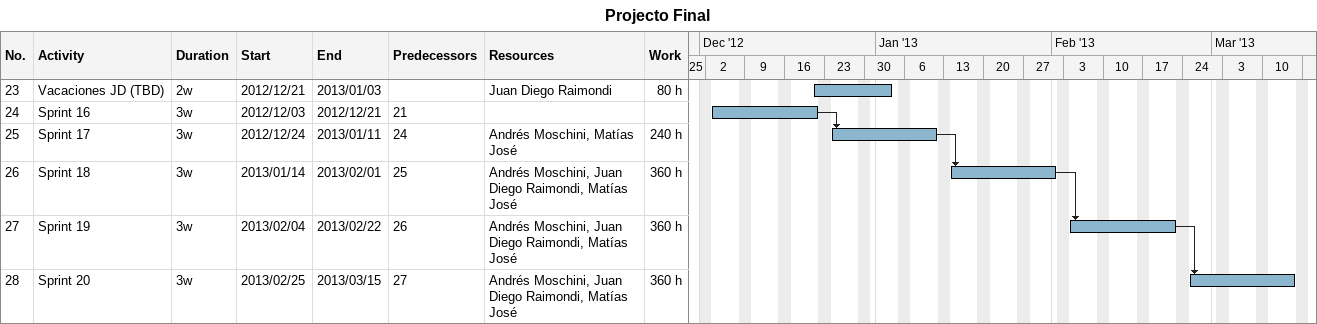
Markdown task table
Projecto Final

| ID | Task | Duration | Start | Finish | Predecessors | Resources | Work (h) |
|---|---|---|---|---|---|---|---|
| 23 | Vacaciones JD (TBD) | 2w | 2012-12-21 | 2013-01-03 |  | Juan Diego Raimondi | 80 |
| 24 | Sprint 16 | 3w | 2012-12-03 | 2012-12-21 | 21 |  |  |
| 25 | Sprint 17 | 3w | 2012-12-24 | 2013-01-11 | 24 | Andrés Moschini, Matías José | 240 |
| 26 | Sprint 18 | 3w | 2013-01-14 | 2013-02-01 | 25 | Andrés Moschini, Juan Diego Raimondi, Matías José | 360 |
| 27 | Sprint 19 | 3w | 2013-02-04 | 2013-02-22 | 26 | Andrés Moschini, Juan Diego Raimondi, Matías José | 360 |
| 28 | Sprint 20 | 3w | 2013-02-25 | 2013-03-15 | 27 | Andrés Moschini, Juan Diego Raimondi, Matías José | 360 |
